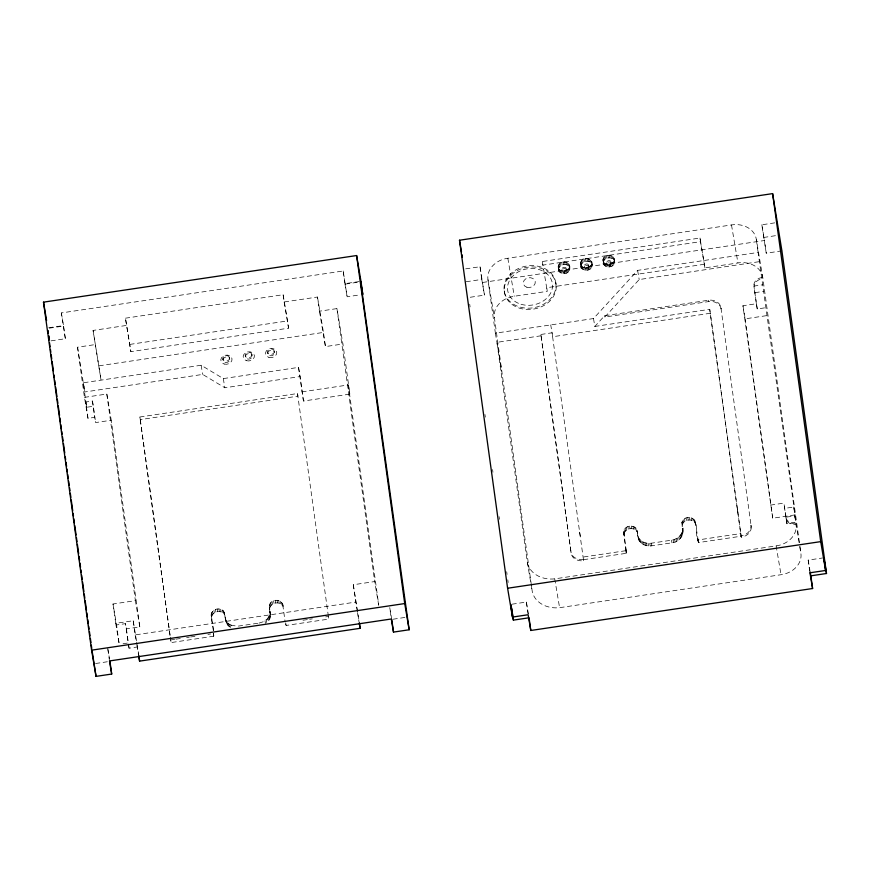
<?xml version="1.0" encoding="UTF-8"?>
<svg xmlns="http://www.w3.org/2000/svg" width="870" height="870" viewBox="0 0 870 870"><rect width="100%" height="100%" fill="white"/><g stroke="black" fill="none" stroke-linecap="round" stroke-linejoin="round"><path stroke-width="0.65" stroke-dasharray="4.35 3.26" d="M213.27 630.478C213.802 624.138 206.81 612.937 215.445 609.424C218.076 608.478 221.284 608.815 223.34 610.838C226.494 616.232 224.003 625.28 231.583 627.77L231.148 625.149C226.374 623.388 224.569 618.124 224.612 613.426M213.367 630.587L211.225 613.981M174.642 639.363L170.64 639.95L171.085 642.571L213.705 636.231L213.889 634.35M270.418 613.915L269.972 611.295L269.559 615.253L267.34 618.875L267.786 621.506C273.865 616.384 266.601 608.141 270.777 602.627C274.855 597.94 283.957 600.594 283.207 607.39L282.337 603.389M269.374 605.324L269.787 609.381L269.341 606.76M558.17 267.308C557.953 259.804 571.122 260.413 569.796 268.264C570.013 275.768 556.843 275.159 558.17 267.308C559.399 273.245 569.828 271.636 569.35 265.644M558.616 269.928C558.138 263.936 568.567 262.327 569.796 268.264M580.54 263.98C580.323 256.476 593.481 257.085 592.165 264.937C592.372 272.44 579.213 271.832 580.54 263.98C581.758 269.917 592.198 268.308 591.72 262.316M580.975 266.601C580.497 260.608 590.937 258.999 592.165 264.937M602.899 260.652C602.682 253.148 615.851 253.757 614.524 261.609C614.742 269.113 601.583 268.504 602.899 260.652C604.128 266.59 614.557 264.98 614.079 258.988M603.345 263.273C602.866 257.281 613.296 255.671 614.524 261.609M583.542 559.682L626.161 553.331L623.649 532.516C623.279 523.827 638.678 524.023 637.503 533.147L636.644 529.145M626.346 551.46L623.681 531.081M626.302 552.896L625.9 548.839M638.417 538.965L637.688 535.05C637.427 542.401 645.072 547.197 651.815 545.816L671.944 542.815C681.939 542.01 685.44 530.743 681.83 522.424C682.743 518.444 687.518 516.573 691.204 517.661C699.491 521.456 694.706 534.071 697.914 540.803L698.599 542.554L741.218 536.203L740.772 533.582L698.153 539.933L695.217 521.869M681.83 522.424L682.232 526.481L681.797 523.86M637.971 536.344C639.733 541.749 646.116 544.054 651.369 543.195L671.499 540.194C677.219 539.487 683.178 534.615 682.417 528.394L682.863 531.015M211.671 616.602C212.943 610.425 223.655 609.555 225.058 616.047M269.82 607.945C271.092 602.344 279.977 600.952 282.783 606.009M624.116 533.701C625.389 528.101 634.274 526.709 637.079 531.777M626.161 553.331L625.867 550.275M682.276 525.045C683.548 518.879 694.26 517.998 695.652 524.49M799.389 542.521L762.794 277.758L756.367 239.75A22.239 17.987 -9.6 0 0 731.496 224.949L507.841 258.249A22.239 17.987 -9.6 0 0 487.983 279.705L495.378 333.177L593.503 318.561L637.623 270.374L758.118 252.441L795.082 514.888L772.723 518.215L742.947 305.729L756.367 303.728L757.248 308.97L766.198 307.632M593.503 318.561L594.83 326.435L604.639 315.723L708.484 300.259A11.31 9.146 -9.6 0 1 720.915 307.665L721.143 308.97A11.31 9.146 -9.6 0 0 708.702 301.575L604.857 317.028L604.639 315.723M604.857 317.028L639.178 279.553L759.673 261.609M259.042 623.094L263.653 621.637L267.34 618.875M50.993 340.866L65.348 338.724L61.368 312.928L343.182 270.983L347.152 296.779L360.191 294.832M48.774 327.762L63.129 325.619M343.182 270.983L344.933 283.663L359.277 281.532M49.242 328.175L63.586 326.043L65.348 338.724M345.39 284.088L358.44 282.141M125.443 318.192L283.12 294.723L287.546 320.932L288.557 328.186L130.881 351.654L125.443 318.192L130.881 351.654M465.678 268.863L480.033 266.731L484.449 295.147L468.789 297.475M781.902 250.864L766.252 253.192L761.837 224.775L774.876 222.84M704.939 267.873L700.502 241.664L542.826 265.132L542.325 261.511L700.002 238.032L704.939 267.873L737.923 262.957A22.239 17.987 -9.6 0 1 762.794 277.758M93.079 330.426L101.029 379.994L93.079 330.426L126.444 325.445M466.124 281.749L481.784 279.422L484.449 295.147M763.588 237.466L776.638 235.52M482.687 282.456L764.491 240.511L766.252 253.192M139.82 626.879L135.383 600.67L113.013 603.997L116.569 624.964L125.508 623.638L126.4 628.879L139.82 626.879L111.251 420.243L95.602 422.581L94.71 417.339L88 418.339L84.455 397.362L77.55 347.206L95.037 344.607M283.12 294.723L284.12 301.966L317.485 297.029L319.442 311.199L336.94 308.6L342.921 343.987L349.86 394.132L303.467 401.037L298.54 367.39L223.296 378.591L201.144 365.248L83.27 382.789L86.63 407.269L93.34 406.268L95.602 422.581M129.869 344.4L287.546 320.932M704.439 264.252L546.762 287.72L547.263 291.341L514.268 296.257A22.239 17.987 -9.6 0 0 494.41 317.713L532.244 591.415A26.198 21.195 -9.6 0 0 559.595 607.684L781.021 574.722A22.239 17.987 -9.6 0 0 800.879 553.266L799.573 543.859M99.071 365.813L323.477 332.416L325.434 346.586L342.921 343.987M757.248 308.97L753.888 286.099L762.838 284.773M83.27 382.789L84.825 391.968L202.688 374.415L224.851 387.77L300.085 376.569L303.467 401.037M754.997 292.657L763.936 291.319M84.455 397.362L106.825 394.034L111.251 420.243M88 418.339L85.749 402.016L92.459 401.026L93.34 406.268M540.879 334.461L552.058 332.797L583.596 560.682A11.31 9.146 -9.6 0 1 571.166 553.287L540.879 334.461L571.166 553.287M594.83 326.435L709.735 309.328L741.273 537.203A11.31 9.146 -9.6 0 0 751.201 526.481L720.915 307.665M541.096 335.776L496.922 342.345L527.361 562.575L532.244 591.415M710.398 313.254L552.722 336.733L550.732 324.934M742.947 305.729L745.166 318.833L767.525 315.505M301.923 391.859L348.304 384.953L349.86 394.132M139.831 417.002L297.507 393.534L297.953 396.154L140.277 419.623L139.831 417.002L170.085 635.926M770.505 505.111L783.924 503.11L786.937 523.762L795.887 522.424L793.755 507.025L784.805 508.352M786.937 523.762L785.827 517.204L794.778 515.877L795.887 522.424M357.244 611.273L353.296 584.749L374.698 581.562L378.689 605.161M113.013 603.997L115.71 623.333L133.208 620.734L138.711 654.675M625.715 550.71L583.096 557.061L583.596 560.682M527.361 562.575A26.198 21.195 -9.6 0 0 554.723 578.854L776.138 545.892A22.239 17.987 -9.6 0 0 795.996 524.436A9.048 7.319 -9.6 0 1 786.056 518.52L783.924 503.11M257.705 623.29L237.303 626.248L231.148 625.149M123.072 643.735L128.184 642.973L125.508 623.638M175.968 639.156L181.297 638.373M186.626 637.579L189.29 637.177M190.617 636.981L195.946 636.188M207.93 634.404L210.594 634.002M303.021 620.245L308.339 619.451M309.676 619.255L312.341 618.864M325.663 616.873L328.316 616.482L328.762 619.103L286.143 625.443L285.458 623.703M128.629 645.594L129.065 648.215L137.645 646.943M95.591 663.505L107.325 661.755M393.044 619.222L406.094 617.276M512.028 604.193L526.383 602.062L528.373 613.85M809.763 571.525L808.186 560.106L822.531 557.975M133.208 620.734L135.165 634.904L355.689 602.094M761.837 224.775L764.491 240.511M808.186 560.106L809.959 570.589M793.755 507.025L795.082 514.888M794.778 515.877L799.552 545.403M799.769 546.719L800.879 553.266M731.496 224.949L737.923 262.957M776.138 545.892L781.021 574.722M751.201 526.481L750.984 525.175A11.31 9.146 -9.6 0 1 741.055 535.898L741.273 537.203M708.484 300.259L708.702 301.575M737.292 508.711L737.956 512.637M698.153 539.933L698.599 542.554M694.793 520.488L695.228 523.109M697.892 539.552L698.338 542.173M697.468 538.182L697.914 540.803M693.934 519.281L694.38 521.902M692.716 518.313L693.162 520.934M691.204 517.661L691.65 520.282M689.518 517.356L689.953 519.977M687.757 517.433L688.192 520.053M686.038 517.867L686.484 520.488M684.494 518.65L684.94 521.282M683.222 519.727L683.668 522.348M682.319 521.01L682.765 523.631M682.493 529.71L682.939 532.331M682.352 531.037L682.798 533.658M637.623 270.374L639.178 279.553M682.015 532.353L682.45 534.974M681.46 533.625L681.906 536.246M680.721 534.843L681.156 537.464M679.796 535.985L680.231 538.606M678.698 537.018L679.144 539.639M677.458 537.943L677.904 540.564M676.099 538.737L676.545 541.357M674.631 539.378L675.076 541.999M673.086 539.868L673.532 542.488M671.499 540.194L671.944 542.815M613.731 257.846L614.503 262.805M613.024 256.835L613.459 259.456M613.644 261.359L614.089 263.98M612.001 256.03L612.447 258.651M612.893 262.435L613.328 265.056M610.74 255.475L611.186 258.096M611.827 263.327L612.273 265.948M611.175 262.109A2.262 1.827 -9.6 0 1 608.032 264.175A2.262 1.827 -9.6 0 1 607.597 261.033A2.262 1.827 -9.6 0 1 611.175 262.109L611.393 263.414A2.262 1.827 -9.6 0 1 608.26 265.491A2.262 1.827 -9.6 0 1 607.825 262.349A2.262 1.827 -9.6 0 1 611.393 263.414M609.337 255.225L609.772 257.846M610.544 263.98L610.99 266.601M607.869 255.291L608.304 257.911M609.12 264.349L609.565 266.97M606.444 255.66L606.879 258.281M607.651 264.415L608.097 267.036M606.694 262.773L606.923 264.078M605.15 256.313L605.596 258.934M606.238 264.154L606.684 266.775M604.095 257.205L604.541 259.825M604.976 263.61L605.422 266.231M603.334 258.27L603.78 260.891M603.965 262.805L604.411 265.426M651.369 543.195L651.815 545.816M602.932 259.445L603.693 264.415M649.749 543.348L650.194 545.968M648.139 543.326L648.585 545.947M646.551 543.13L646.997 545.751M645.029 542.771L645.475 545.392M643.593 542.249L644.039 544.87M642.267 541.564L642.712 544.185M641.07 540.748L641.516 543.369M640.026 539.791L640.472 542.412M639.156 538.726L639.591 541.347M638.46 537.573L638.906 540.194M591.361 261.174L592.133 266.133M590.654 260.163L591.1 262.783M591.285 264.697L591.72 267.318M635.785 527.938L636.231 530.559M589.632 259.358L590.077 261.979M590.523 265.763L590.969 268.384M634.567 526.97L635.013 529.591M588.381 258.803L588.827 261.424M589.468 266.655L589.904 269.276M588.805 265.437A2.262 1.827 -9.6 0 1 585.673 267.503A2.262 1.827 -9.6 0 1 585.238 264.36A2.262 1.827 -9.6 0 1 588.805 265.437L589.023 266.742A2.262 1.827 -9.6 0 1 585.891 268.819A2.262 1.827 -9.6 0 1 585.456 265.676A2.262 1.827 -9.6 0 1 589.023 266.742M633.055 526.317L633.501 528.938M586.967 258.553L587.413 261.174M588.174 267.308L588.62 269.928M631.359 526.013L631.805 528.634M585.499 258.618L585.945 261.239M586.75 267.677L587.196 270.298M629.597 526.089L630.043 528.71M584.074 258.988L584.52 261.609M585.282 267.742L585.727 270.363M584.336 266.1L584.553 267.416M582.791 259.641L583.226 262.261M627.89 526.524L628.336 529.145M583.868 267.492L584.314 270.113M581.725 260.532L582.171 263.153M582.617 266.938L583.063 269.559M626.346 527.318L626.791 529.939M580.975 261.598L581.41 264.219M581.595 266.133L582.041 268.754M580.562 262.783L581.334 267.742M625.073 528.384L625.519 531.004M624.171 529.667L624.606 532.288M623.649 532.516L624.084 535.137M569.002 264.502L569.448 267.123M569.328 266.851L569.763 269.472M568.295 263.49L568.73 266.111M568.915 268.025L569.361 270.646M567.273 262.686L567.718 265.306M568.154 269.091L568.599 271.712M566.011 262.142L566.457 264.763M567.099 269.983L567.544 272.604M566.435 268.765A2.262 1.827 -9.6 0 1 563.303 270.831A2.262 1.827 -9.6 0 1 562.868 267.699A2.262 1.827 -9.6 0 1 566.435 268.765L566.664 270.081A2.262 1.827 -9.6 0 1 563.521 272.147A2.262 1.827 -9.6 0 1 563.086 269.004A2.262 1.827 -9.6 0 1 566.664 270.081M564.608 261.881L565.043 264.502M565.815 270.635L566.261 273.256M563.129 261.946L563.575 264.567M564.391 271.005L564.826 273.626M561.705 262.316L562.15 264.937M562.923 271.07L563.358 273.691M561.966 269.428L562.194 270.744M560.421 262.968L560.867 265.589M561.509 270.82L561.955 273.441M559.366 263.86L559.812 266.481M560.247 270.265L560.693 272.886M558.605 264.937L559.051 267.558M559.236 269.461L559.671 272.082M558.203 266.111L558.964 271.07M555.854 283.054A26.122 21.13 -9.6 0 1 519.607 306.958A26.122 21.13 -9.6 0 1 514.594 270.69A26.122 21.13 -9.6 0 1 555.854 283.054L556.082 284.359A26.122 21.13 -9.6 0 1 519.836 308.263A26.122 21.13 -9.6 0 1 514.822 272.005A26.122 21.13 -9.6 0 1 556.082 284.359M542.325 261.511L547.263 291.341M579.616 532.179L580.279 536.116M507.841 258.249L514.268 296.257M554.723 578.854L559.595 607.684M504.187 290.743L504.404 292.059M487.983 279.705L494.41 317.713M495.378 333.177L501.805 371.185M344.933 283.663L347.152 296.779M391.739 619.418L389.749 607.619L391.108 617.733M317.485 297.029L323.477 332.416M319.442 311.199L325.434 346.586M353.296 584.749L359.201 621.637M357.461 612.578L359.016 621.756M298.54 367.39L300.085 376.569M284.12 301.966L288.557 328.186M274.289 351.219A3.393 2.74 -9.6 0 1 269.58 354.329A3.393 2.74 -9.6 0 1 268.928 349.62A3.393 2.74 -9.6 0 1 274.289 351.219L274.518 352.535A3.393 2.74 -9.6 0 1 269.809 355.634A3.393 2.74 -9.6 0 1 269.156 350.925A3.393 2.74 -9.6 0 1 274.518 352.535M267.579 352.219L267.808 353.535M251.93 354.558A3.393 2.74 -9.6 0 1 247.221 357.657A3.393 2.74 -9.6 0 1 246.569 352.948A3.393 2.74 -9.6 0 1 251.93 354.558L252.148 355.863A3.393 2.74 -9.6 0 1 247.439 358.962A3.393 2.74 -9.6 0 1 246.786 354.253A3.393 2.74 -9.6 0 1 252.148 355.863M245.22 355.547L245.438 356.863M285.708 622.822L286.143 625.443M281.488 602.181L281.934 604.802M280.271 601.213L280.705 603.834M278.759 600.55L279.205 603.182M277.062 600.256L277.508 602.877M275.301 600.322L275.746 602.943M273.593 600.768L274.028 603.389M272.049 601.551L272.495 604.171M229.56 357.885A3.393 2.74 -9.6 0 1 224.851 360.985A3.393 2.74 -9.6 0 1 224.199 356.276A3.393 2.74 -9.6 0 1 229.56 357.885L229.778 359.19A3.393 2.74 -9.6 0 1 225.08 362.301A3.393 2.74 -9.6 0 1 224.427 357.581A3.393 2.74 -9.6 0 1 229.778 359.19M270.777 602.627L271.222 605.248M269.863 603.91L270.309 606.531M270.048 612.611L270.483 615.231M269.907 613.937L270.352 616.558M269.559 615.253L270.005 617.874M269.015 616.525L269.45 619.146M268.264 617.743L268.71 620.364M222.85 358.875L223.068 360.191M266.253 619.918L266.698 622.539M265.013 620.843L265.459 623.464M223.296 378.591L224.851 387.77M201.144 365.248L202.688 374.415M229.81 624.464L230.256 627.085M228.614 623.649L229.06 626.269M227.57 622.692L228.016 625.312M226.7 621.626L227.146 624.247M226.015 620.473L226.461 623.094M225.526 619.233L225.972 621.865M224.188 612.045L224.634 614.666M225.243 617.95L225.678 620.571M223.34 610.838L223.786 613.459M222.111 609.87L222.557 612.491M220.61 609.207L221.045 611.838M218.914 608.913L219.36 611.534M217.152 608.978L217.598 611.599M215.445 609.424L215.88 612.045M213.9 610.207L214.335 612.828M212.628 611.284L213.074 613.905M211.714 612.567L212.16 615.188M211.192 615.416L211.638 618.037M213.411 633.175L213.857 635.796M213.259 633.61L213.705 636.231M135.165 634.904L136.72 644.083M136.938 645.388L138.493 654.566M77.55 347.206L84.825 391.968M85.749 402.016L86.63 407.269M61.368 312.928L63.586 326.043M107.728 648.259L109.5 658.742M115.71 623.333L119.233 644.311L116.569 624.964M756.367 239.75L758.118 252.441M756.367 303.728L754.105 287.415A9.048 7.319 -9.6 0 1 762.055 278.835L761.826 277.519A9.048 7.319 -9.6 0 0 753.888 286.099M745.166 318.833L772.723 518.215M700.002 238.032L700.502 241.664M709.735 309.328L741.055 535.898M637.057 530.526L638.134 537.671M480.033 266.731L481.784 279.422M526.383 602.062L528.133 614.742M469.713 304.195L470.094 306.892M484.949 414.435L485.329 417.121M492.572 469.55L492.942 472.236M499.075 516.606L499.445 519.292M506.699 571.721L507.069 574.407M507.808 579.79L508.178 582.476M348.304 384.953L378.754 605.096M336.94 308.6L374.698 581.562M297.507 393.534L328.762 619.103M282.761 604.77L285.012 621.082M140.277 419.623L170.161 635.861M170.346 637.199L171.085 642.571M106.825 394.034L135.383 600.67M126.4 628.879L129.065 648.215M92.459 401.026L94.71 417.339M107.902 649.531L109.479 660.95M795.778 523.131A9.048 7.319 -9.6 0 1 785.827 517.204M583.379 559.366A11.31 9.146 -9.6 0 1 570.938 551.971M526.894 287.241A6.036 4.883 -9.6 0 0 535.267 281.717A6.036 4.883 -9.6 0 0 525.73 278.857A6.036 4.883 -9.6 0 0 526.894 287.241M521.01 304.261A22.609 18.292 -9.6 0 0 552.385 283.566A22.609 18.292 -9.6 0 0 516.671 272.865A22.609 18.292 -9.6 0 0 521.01 304.261M224.177 364.03A5.655 4.578 -9.6 0 0 232.018 358.853A5.655 4.578 -9.6 0 0 223.09 356.178A5.655 4.578 -9.6 0 0 224.177 364.03M246.536 360.702A5.655 4.578 -9.6 0 0 254.388 355.525A5.655 4.578 -9.6 0 0 245.449 352.85A5.655 4.578 -9.6 0 0 246.536 360.702M268.906 357.374A5.655 4.578 -9.6 0 0 276.747 352.198A5.655 4.578 -9.6 0 0 267.819 349.522A5.655 4.578 -9.6 0 0 268.906 357.374"/><path stroke-width="1.3" d="M43.5 302.151L356.613 255.541L361.05 281.76L362.801 294.441L360.582 281.336L409.15 629.771L393.501 632.098L391.282 618.994L109.479 660.95L111.697 674.054L96.037 676.381L91.6 650.173L43.5 302.151L46.599 320.508M810.84 575.831L812.602 588.522L530.798 630.478L528.133 614.742L512.473 617.08L507.601 588.24L459.501 240.229L772.614 193.618L781.902 250.864L826.5 573.504L810.84 575.831L810.177 571.905M91.6 650.173L404.724 603.562L409.15 629.771M507.601 588.24L820.714 541.629L825.597 570.47L809.937 572.797L812.602 588.522M512.473 617.08L510.723 604.389L513.387 620.114L529.036 617.787L530.798 630.478M138.711 655.882L139.602 661.124L360.126 628.314L359.386 622.974M826.5 573.504L823.836 557.779L825.597 570.47M459.501 240.229L461.491 252.028M461.937 254.649L462.383 257.27M359.234 623.061L360.126 628.314M48.361 333.188L47.915 330.567L48.209 333.33M48.796 335.809L49.242 338.441M92.068 650.586L96.037 676.381M772.614 193.618L820.714 541.629M511.712 608.021L512.082 610.707M512.452 613.393L513.387 620.114M356.613 255.541L404.724 603.562M391.739 619.418L393.501 632.098M138.885 655.969L139.602 661.124M109.935 661.363L111.697 674.054M48.589 336.016L49.144 340.05M49.514 342.736L50.068 346.771M50.438 349.457L50.819 352.143M51.189 354.829L51.743 358.864M52.113 361.55L53.418 370.957M53.973 374.992L54.342 377.678M54.712 380.375L55.278 384.399M55.647 387.085L56.941 396.502M57.322 399.189L57.877 403.223M58.246 405.909L59.551 415.316M59.921 418.002L60.476 422.037M60.846 424.723L61.4 428.758M61.781 431.444L62.151 434.13M62.52 436.816L63.075 440.851M63.445 443.537L64.75 452.955M65.304 456.978L65.674 459.675M66.044 462.361L66.609 466.385M66.979 469.082L67.349 471.768M67.719 474.454L68.273 478.489M68.654 481.175L69.209 485.21M69.578 487.896L69.948 490.582M70.318 493.268L70.883 497.303M71.253 499.989L72.732 510.744M73.113 513.43L73.482 516.117M73.852 518.814L74.407 522.837M74.776 525.534L76.081 534.941M76.451 537.627L77.006 541.662M77.386 544.348L78.681 553.755M79.05 556.441L79.616 560.476M79.986 563.162L80.54 567.196M80.91 569.883L81.28 572.569M81.649 575.266L82.215 579.289M82.585 581.986L83.879 591.393M84.26 594.079L84.814 598.114M85.184 600.8L86.489 610.207M86.859 612.893L87.413 616.928M87.783 619.614L88.338 623.649M88.718 626.335L89.088 629.021M89.458 631.707L90.012 635.742M90.382 638.428L90.948 642.462M91.317 645.149L91.763 648.411"/></g></svg>
